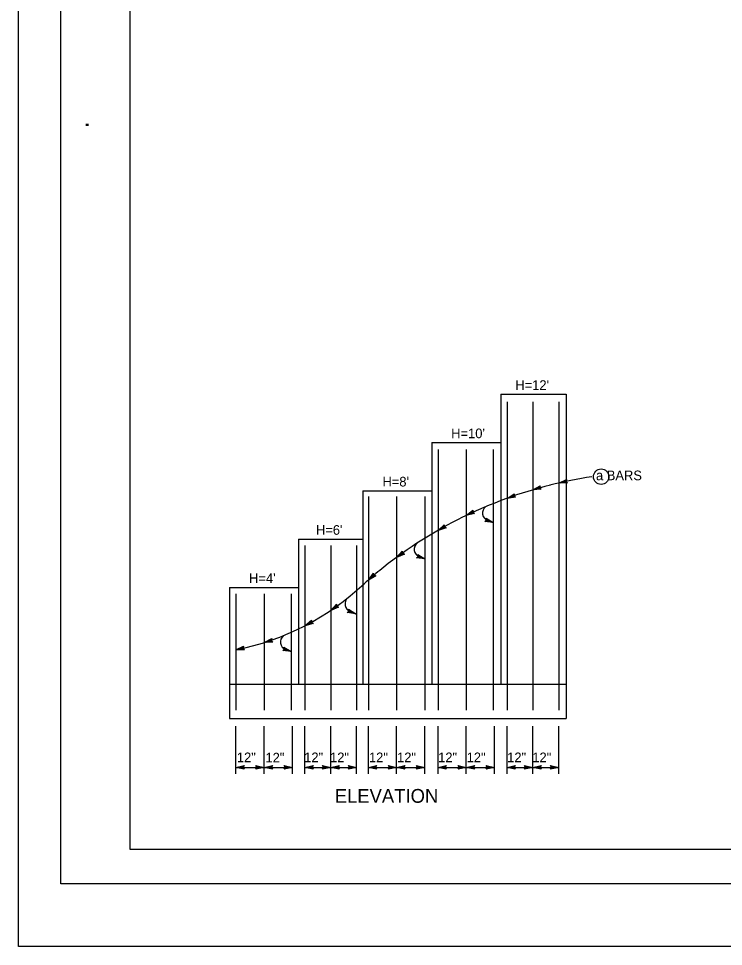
# Model space of a CAD drawing. Extents: x -894 to 866, y -476 to 714.
# Drawn here: x -894 to -383, y -476 to 196 of the extents above; entities that cross this region are included whole.
import ezdxf

# ---------------------------------------------------------------- set-up
doc = ezdxf.new("R2010")
doc.units = 0
doc.layers.add('10 Sheet Format', color=7, linetype='Continuous')
doc.layers.add('60 Nongeo Data', color=7, linetype='Continuous')

msp = doc.modelspace()

# ---------------------------------------------------------------- linework, layer by layer
at = {"layer": '10 Sheet Format'}
for p, q in [((-813.45, 643.96), (-813.45, -406.04)), ((-813.45, -406.04), (811.55, -406.04))]:
    msp.add_line(p, q, dxfattribs=at)
for points in [[(-894.04, 713.56), (865.96, 713.56), (865.96, -476.44), (-894.04, -476.44)], [(-863.43, 668.96), (836.57, 668.96), (836.57, -431.04), (-863.43, -431.04)], [(-863.43, 668.96), (836.57, 668.96), (836.57, -431.04), (-863.43, -431.04)]]:
    msp.add_lwpolyline(points, close=True, dxfattribs=at)
at = {"layer": '60 Nongeo Data'}
for p, q in [((-544.56, -76.23), (-497.06, -76.23)), ((-544.56, -76.23), (-544.56, -286.35)), ((-497.06, -76.23), (-497.06, -311.22)), ((-540, -81.65), (-540, -305.2)), ((-521.25, -81.65), (-521.25, -305.2)), ((-502.5, -81.65), (-502.5, -305.2)), ((-594.56, -111.22), (-544.56, -111.22)), ((-594.56, -111.22), (-594.56, -286.35)), ((-590, -116.29), (-590, -305.2)), ((-569.5, -116.29), (-569.5, -305.2)), ((-550, -116.29), (-550, -305.2)), ((-502.35, -140.65), (-496.86, -137.9)), ((-496.2, -140.49), (-502.35, -140.65)), ((-502.35, -140.65), (-502.35, -140.65)), ((-496.5, -140.19), (-501.01, -140.32)), ((-501, -140.31), (-497, -138.3)), ((-499.67, -139.98), (-497.08, -138.68)), ((-496.81, -139.9), (-499.67, -139.98)), ((-498.33, -139.64), (-497.22, -139.09)), ((-497.07, -139.61), (-498.33, -139.64)), ((-496.86, -137.9), (-497.31, -139.38)), ((-497.31, -139.38), (-496.2, -140.49)), ((-496.86, -137.9), (-496.86, -137.9)), ((-496.2, -140.49), (-496.2, -140.49)), ((-644.56, -146.22), (-594.56, -146.22)), ((-644.56, -146.22), (-644.56, -286.35)), ((-521.34, -145.57), (-516.01, -142.51)), ((-515.21, -145.06), (-521.34, -145.57)), ((-521.34, -145.57), (-521.34, -145.57)), ((-515.52, -144.78), (-520.02, -145.16)), ((-520.01, -145.15), (-516.13, -142.92)), ((-518.7, -144.75), (-516.19, -143.31)), ((-515.85, -144.51), (-518.7, -144.75)), ((-517.38, -144.34), (-516.31, -143.72)), ((-516.13, -144.23), (-517.38, -144.34)), ((-516.01, -142.51), (-516.37, -144.02)), ((-516.37, -144.02), (-515.21, -145.06)), ((-516.01, -142.51), (-516.01, -142.51)), ((-515.21, -145.06), (-515.21, -145.06)), ((-640.5, -150.29), (-640.5, -305.2)), ((-620, -150.29), (-620, -305.2)), ((-599.5, -150.29), (-599.5, -305.2)), ((-539.94, -151.68), (-534.8, -148.32)), ((-533.85, -150.82), (-539.94, -151.68)), ((-539.94, -151.68), (-539.94, -151.68)), ((-534.18, -150.56), (-538.65, -151.19)), ((-538.64, -151.19), (-534.89, -148.74)), ((-537.35, -150.71), (-534.93, -149.13)), ((-534.53, -150.31), (-537.35, -150.71)), ((-536.06, -150.22), (-535.02, -149.54)), ((-534.81, -150.04), (-536.06, -150.22)), ((-534.8, -148.32), (-535.07, -149.85)), ((-535.07, -149.85), (-533.85, -150.82)), ((-534.8, -148.32), (-534.8, -148.32)), ((-533.85, -150.82), (-533.85, -150.82)), ((-569.5, -164.06), (-564.73, -160.18)), ((-568.26, -163.43), (-564.78, -160.61)), ((-567.03, -162.82), (-564.78, -161)), ((-564.73, -160.18), (-564.85, -161.73)), ((-564.73, -160.18), (-564.73, -160.18)), ((-563.54, -162.57), (-569.5, -164.06)), ((-569.5, -164.06), (-569.5, -164.06)), ((-563.89, -162.35), (-568.27, -163.44)), ((-564.26, -162.13), (-567.03, -162.82)), ((-565.79, -162.2), (-564.83, -161.42)), ((-564.57, -161.9), (-565.79, -162.2)), ((-564.85, -161.73), (-563.54, -162.57)), ((-563.54, -162.57), (-563.54, -162.57)), ((-556.09, -168.49), (-554.89, -167.51)), ((-552.6, -168.34), (-555.47, -167.97)), ((-554.89, -167.51), (-555.19, -165.98)), ((-555.19, -165.98), (-555.19, -165.98)), ((-555.19, -165.98), (-550, -169.28)), ((-553.9, -167.87), (-555.12, -167.71)), ((-555.1, -166.39), (-551.3, -168.81)), ((-555.01, -166.81), (-552.6, -168.34)), ((-554.96, -167.19), (-553.9, -167.87)), ((-553.93, -167.86), (-550, -169.28)), ((-590.02, -174.95), (-585.53, -170.75)), ((-584.17, -173.04), (-590.02, -174.95)), ((-584.54, -172.85), (-588.83, -174.25)), ((-588.82, -174.24), (-585.55, -171.17)), ((-587.64, -173.54), (-585.53, -171.56)), ((-584.92, -172.66), (-587.64, -173.54)), ((-586.45, -172.84), (-585.55, -171.99)), ((-585.25, -172.45), (-586.45, -172.84)), ((-585.53, -170.75), (-585.54, -172.3)), ((-585.54, -172.3), (-584.17, -173.04)), ((-585.53, -170.75), (-585.53, -170.75)), ((-584.17, -173.04), (-584.17, -173.04)), ((-550, -169.28), (-556.09, -168.49)), ((-556.09, -168.49), (-556.09, -168.49)), ((-551.31, -168.81), (-555.75, -168.24)), ((-550, -169.28), (-550, -169.28)), ((-691.06, -181.22), (-644.56, -181.22)), ((-691.06, -181.22), (-691.06, -286.35)), ((-590.02, -174.95), (-590.02, -174.95)), ((-686.5, -185.82), (-686.5, -305.2)), ((-667.75, -185.82), (-667.75, -305.2)), ((-649, -185.82), (-649, -305.2)), ((-620.06, -194.49), (-615.96, -189.91)), ((-614.41, -192.08), (-620.06, -194.49)), ((-620.06, -194.49), (-620.06, -194.49)), ((-614.79, -191.92), (-618.94, -193.69)), ((-618.93, -193.68), (-615.95, -190.34)), ((-617.82, -192.88), (-615.89, -190.72)), ((-615.19, -191.76), (-617.82, -192.88)), ((-616.69, -192.07), (-615.87, -191.15)), ((-615.54, -191.58), (-616.69, -192.07)), ((-615.96, -189.91), (-615.96, -189.91)), ((-615.96, -189.91), (-615.84, -191.46)), ((-615.84, -191.46), (-614.41, -192.08)), ((-614.41, -192.08), (-614.41, -192.08)), ((-605.59, -194.79), (-604.39, -193.81)), ((-599.5, -195.57), (-605.59, -194.79)), ((-605.59, -194.79), (-605.59, -194.79)), ((-600.81, -195.11), (-605.25, -194.53)), ((-602.1, -194.63), (-604.97, -194.27)), ((-604.39, -193.81), (-604.69, -192.28)), ((-604.69, -192.28), (-604.69, -192.28)), ((-604.69, -192.28), (-599.5, -195.57)), ((-603.4, -194.16), (-604.62, -194.01)), ((-604.6, -192.69), (-600.8, -195.1)), ((-604.51, -193.1), (-602.1, -194.63)), ((-604.46, -193.49), (-603.4, -194.16)), ((-603.43, -194.15), (-599.5, -195.57)), ((-599.5, -195.57), (-599.5, -195.57)), ((-640.5, -210.85), (-636.84, -205.91)), ((-635.09, -207.92), (-640.5, -210.85)), ((-635.49, -207.79), (-639.46, -209.94)), ((-639.45, -209.93), (-636.79, -206.33)), ((-638.41, -209.04), (-636.69, -206.71)), ((-635.9, -207.68), (-638.41, -209.04)), ((-637.37, -208.13), (-636.63, -207.13)), ((-636.26, -207.53), (-637.37, -208.13)), ((-636.84, -205.91), (-636.84, -205.91)), ((-636.84, -205.91), (-636.57, -207.43)), ((-636.57, -207.43), (-635.09, -207.92)), ((-635.09, -207.92), (-635.09, -207.92)), ((-640.5, -210.85), (-640.5, -210.85)), ((-741.06, -216.22), (-691.06, -216.22)), ((-741.06, -216.22), (-741.06, -311.22)), ((-736.5, -220.82), (-736.5, -305.2)), ((-716, -220.82), (-716, -305.2)), ((-696.5, -220.82), (-696.5, -305.2)), ((-667.75, -232.91), (-663.53, -228.44)), ((-663.53, -228.44), (-663.53, -228.44)), ((-663.53, -228.44), (-663.45, -229.99)), ((-662.03, -230.65), (-667.75, -232.91)), ((-667.75, -232.91), (-667.75, -232.91)), ((-662.41, -230.47), (-666.61, -232.14)), ((-666.6, -232.13), (-663.53, -228.87)), ((-665.46, -231.36), (-663.48, -229.25)), ((-662.81, -230.31), (-665.46, -231.36)), ((-664.32, -230.58), (-663.47, -229.68)), ((-663.15, -230.12), (-664.32, -230.58)), ((-663.45, -229.99), (-662.03, -230.65)), ((-662.03, -230.65), (-662.03, -230.65)), ((-655.76, -234.5), (-654.55, -233.52)), ((-649.66, -235.29), (-655.76, -234.5)), ((-655.76, -234.5), (-655.76, -234.5)), ((-650.97, -234.82), (-655.41, -234.25)), ((-652.26, -234.35), (-655.13, -233.98)), ((-654.55, -233.52), (-654.85, -231.99)), ((-654.85, -231.99), (-654.85, -231.99)), ((-654.85, -231.99), (-649.66, -235.29)), ((-653.56, -233.88), (-654.79, -233.72)), ((-654.77, -232.4), (-650.96, -234.82)), ((-654.67, -232.82), (-652.26, -234.35)), ((-654.62, -233.2), (-653.56, -233.88)), ((-653.6, -233.87), (-649.66, -235.29)), ((-649.66, -235.29), (-649.66, -235.29)), ((-686.5, -244), (-681.8, -240.05)), ((-685.27, -243.36), (-681.84, -240.47)), ((-684.05, -242.73), (-681.83, -240.86)), ((-681.29, -241.99), (-684.05, -242.73)), ((-682.82, -242.09), (-681.88, -241.29)), ((-681.61, -241.76), (-682.82, -242.09)), ((-681.8, -240.05), (-681.89, -241.6)), ((-681.89, -241.6), (-680.56, -242.41)), ((-681.8, -240.05), (-681.8, -240.05)), ((-680.56, -242.41), (-686.5, -244)), ((-686.5, -244), (-686.5, -244)), ((-680.92, -242.2), (-685.27, -243.37)), ((-680.56, -242.41), (-680.56, -242.41)), ((-716, -256.16), (-710.55, -253.32)), ((-714.66, -255.79), (-710.68, -253.73)), ((-713.33, -255.44), (-710.76, -254.11)), ((-710.48, -255.32), (-713.33, -255.44)), ((-712, -255.09), (-710.9, -254.51)), ((-710.74, -255.03), (-712, -255.09)), ((-710.55, -253.32), (-710.98, -254.81)), ((-710.98, -254.81), (-709.86, -255.9)), ((-710.55, -253.32), (-710.55, -253.32)), ((-736.5, -261.37), (-730.92, -258.79)), ((-730.35, -261.39), (-736.5, -261.37)), ((-736.5, -261.37), (-736.5, -261.37)), ((-730.64, -261.09), (-735.15, -261.08)), ((-735.14, -261.07), (-731.08, -259.19)), ((-733.8, -260.78), (-731.17, -259.57)), ((-730.94, -260.79), (-733.8, -260.78)), ((-732.45, -260.49), (-731.33, -259.97)), ((-731.19, -260.49), (-732.45, -260.49)), ((-730.92, -258.79), (-731.42, -260.26)), ((-731.42, -260.26), (-730.35, -261.39)), ((-730.92, -258.79), (-730.92, -258.79)), ((-730.35, -261.39), (-730.35, -261.39)), ((-709.86, -255.9), (-716, -256.16)), ((-716, -256.16), (-716, -256.16)), ((-710.16, -255.61), (-714.67, -255.8)), ((-709.86, -255.9), (-709.86, -255.9)), ((-702.59, -261.96), (-701.39, -260.98)), ((-696.5, -262.74), (-702.59, -261.96)), ((-702.59, -261.96), (-702.59, -261.96)), ((-697.81, -262.28), (-702.25, -261.7)), ((-699.1, -261.8), (-701.97, -261.43)), ((-701.39, -260.98), (-701.69, -259.45)), ((-701.69, -259.45), (-701.69, -259.45)), ((-701.69, -259.45), (-696.5, -262.74)), ((-700.4, -261.33), (-701.62, -261.18)), ((-701.6, -259.86), (-697.8, -262.27)), ((-701.51, -260.27), (-699.1, -261.8)), ((-701.46, -260.66), (-700.4, -261.33)), ((-696.5, -262.74), (-696.5, -262.74)), ((-741.06, -286.35), (-497.06, -286.35)), ((-741.06, -311.22), (-497.06, -311.22)), ((-736.5, -351.32), (-736.5, -316.82)), ((-716, -351.26), (-716, -316.82)), ((-695.5, -351.26), (-695.5, -316.82)), ((-695.5, -338.62), (-695.5, -316.82)), ((-686.5, -351.32), (-686.5, -316.82)), ((-667.75, -351.26), (-667.75, -316.82)), ((-649, -351.26), (-649, -316.82)), ((-649, -338.62), (-649, -316.82)), ((-640.5, -351.32), (-640.5, -316.82)), ((-620, -351.26), (-620, -316.82)), ((-599.5, -351.26), (-599.5, -316.82)), ((-599.5, -338.62), (-599.5, -316.82)), ((-590, -351.32), (-590, -316.82)), ((-569.5, -351.26), (-569.5, -316.82)), ((-549, -351.26), (-549, -316.82)), ((-549, -338.62), (-549, -316.82)), ((-540, -351.32), (-540, -316.82)), ((-521.25, -351.26), (-521.25, -316.82)), ((-502.5, -351.26), (-502.5, -316.82)), ((-502.5, -338.62), (-502.5, -316.82)), ((-736.5, -346.66), (-730.5, -345.33)), ((-730.5, -348), (-736.5, -346.66)), ((-736.5, -346.66), (-736.5, -346.66)), ((-736.5, -346.66), (-716, -346.66)), ((-730.71, -347.65), (-735.12, -346.67)), ((-735.11, -346.66), (-730.73, -345.69)), ((-733.74, -346.67), (-730.91, -346.04)), ((-730.95, -347.29), (-733.74, -346.67)), ((-732.35, -346.67), (-731.15, -346.4)), ((-731.12, -346.94), (-732.35, -346.67)), ((-730.5, -345.33), (-731.3, -346.66)), ((-731.3, -346.66), (-730.5, -348)), ((-730.5, -345.33), (-730.5, -345.33)), ((-730.5, -348), (-730.5, -348)), ((-721.2, -346.66), (-722, -345.32)), ((-722, -345.32), (-722, -345.32)), ((-722, -345.32), (-716, -346.66)), ((-716, -346.66), (-722, -347.99)), ((-722, -347.99), (-721.2, -346.66)), ((-722, -347.99), (-722, -347.99)), ((-721.78, -345.68), (-717.38, -346.66)), ((-717.39, -346.67), (-721.76, -347.64)), ((-718.76, -346.66), (-721.59, -347.29)), ((-721.55, -346.04), (-718.76, -346.66)), ((-721.37, -346.39), (-720.14, -346.66)), ((-720.14, -346.66), (-721.35, -346.93)), ((-716, -346.66), (-710, -345.33)), ((-710, -348), (-716, -346.66)), ((-716, -346.66), (-716, -346.66)), ((-716, -346.66), (-716, -346.66)), ((-716, -346.66), (-695.5, -346.66)), ((-710.21, -347.65), (-714.62, -346.67)), ((-714.61, -346.66), (-710.23, -345.69)), ((-713.24, -346.67), (-710.41, -346.04)), ((-710.45, -347.29), (-713.24, -346.67)), ((-711.85, -346.67), (-710.64, -346.4)), ((-710.62, -346.94), (-711.85, -346.67)), ((-710, -345.33), (-710.8, -346.66)), ((-710.8, -346.66), (-710, -348)), ((-710, -345.33), (-710, -345.33)), ((-710, -348), (-710, -348)), ((-700.7, -346.66), (-701.5, -345.32)), ((-701.5, -345.32), (-701.5, -345.32)), ((-701.5, -345.32), (-695.5, -346.66)), ((-695.5, -346.66), (-701.5, -347.99)), ((-701.5, -347.99), (-700.7, -346.66)), ((-701.5, -347.99), (-701.5, -347.99)), ((-701.28, -345.68), (-696.88, -346.66)), ((-696.89, -346.67), (-701.26, -347.64)), ((-698.26, -346.66), (-701.09, -347.29)), ((-701.05, -346.04), (-698.26, -346.66)), ((-700.87, -346.39), (-699.64, -346.66)), ((-699.64, -346.66), (-700.85, -346.93)), ((-695.5, -346.66), (-695.5, -346.66)), ((-686.5, -346.66), (-680.5, -345.33)), ((-680.5, -348), (-686.5, -346.66)), ((-686.5, -346.66), (-686.5, -346.66)), ((-686.5, -346.66), (-667.75, -346.66)), ((-680.71, -347.65), (-685.12, -346.67)), ((-685.11, -346.66), (-680.73, -345.69)), ((-683.74, -346.67), (-680.91, -346.04)), ((-680.95, -347.29), (-683.74, -346.67)), ((-682.35, -346.67), (-681.15, -346.4)), ((-681.12, -346.94), (-682.35, -346.67)), ((-680.5, -345.33), (-681.3, -346.66)), ((-681.3, -346.66), (-680.5, -348)), ((-680.5, -345.33), (-680.5, -345.33)), ((-680.5, -348), (-680.5, -348)), ((-672.95, -346.66), (-673.75, -345.32)), ((-673.75, -345.32), (-673.75, -345.32)), ((-673.75, -345.32), (-667.75, -346.66)), ((-667.75, -346.66), (-673.75, -347.99)), ((-673.75, -347.99), (-672.95, -346.66)), ((-673.75, -347.99), (-673.75, -347.99)), ((-673.53, -345.68), (-669.13, -346.66)), ((-669.14, -346.67), (-673.51, -347.64)), ((-670.51, -346.66), (-673.34, -347.29)), ((-673.3, -346.04), (-670.51, -346.66)), ((-673.12, -346.39), (-671.89, -346.66)), ((-671.89, -346.66), (-673.1, -346.93)), ((-667.75, -346.66), (-661.75, -345.33)), ((-661.75, -348), (-667.75, -346.66)), ((-667.75, -346.66), (-667.75, -346.66)), ((-667.75, -346.66), (-667.75, -346.66)), ((-667.75, -346.66), (-649, -346.66)), ((-661.96, -347.65), (-666.37, -346.67)), ((-666.36, -346.66), (-661.98, -345.69)), ((-664.99, -346.67), (-662.16, -346.04)), ((-662.2, -347.29), (-664.99, -346.67)), ((-663.6, -346.67), (-662.39, -346.4)), ((-662.37, -346.94), (-663.6, -346.67)), ((-661.75, -345.33), (-662.55, -346.66)), ((-662.55, -346.66), (-661.75, -348)), ((-661.75, -345.33), (-661.75, -345.33)), ((-661.75, -348), (-661.75, -348)), ((-654.2, -346.66), (-655, -345.32)), ((-655, -345.32), (-655, -345.32)), ((-655, -345.32), (-649, -346.66)), ((-649, -346.66), (-655, -347.99)), ((-655, -347.99), (-654.2, -346.66)), ((-655, -347.99), (-655, -347.99)), ((-654.78, -345.68), (-650.38, -346.66)), ((-650.39, -346.67), (-654.76, -347.64)), ((-651.76, -346.66), (-654.59, -347.29)), ((-654.55, -346.04), (-651.76, -346.66)), ((-654.37, -346.39), (-653.14, -346.66)), ((-653.14, -346.66), (-654.35, -346.93)), ((-649, -346.66), (-649, -346.66)), ((-640.5, -346.66), (-634.5, -345.33)), ((-634.5, -348), (-640.5, -346.66)), ((-640.5, -346.66), (-640.5, -346.66)), ((-640.5, -346.66), (-620, -346.66)), ((-634.71, -347.65), (-639.12, -346.67)), ((-639.11, -346.66), (-634.73, -345.69)), ((-637.74, -346.67), (-634.91, -346.04)), ((-634.95, -347.29), (-637.74, -346.67)), ((-636.35, -346.67), (-635.15, -346.4)), ((-635.12, -346.94), (-636.35, -346.67)), ((-634.5, -345.33), (-635.3, -346.66)), ((-635.3, -346.66), (-634.5, -348)), ((-634.5, -345.33), (-634.5, -345.33)), ((-634.5, -348), (-634.5, -348)), ((-625.2, -346.66), (-626, -345.32)), ((-626, -345.32), (-626, -345.32)), ((-626, -345.32), (-620, -346.66)), ((-620, -346.66), (-626, -347.99)), ((-626, -347.99), (-625.2, -346.66)), ((-626, -347.99), (-626, -347.99)), ((-625.78, -345.68), (-621.38, -346.66)), ((-621.39, -346.67), (-625.76, -347.64)), ((-622.76, -346.66), (-625.59, -347.29)), ((-625.55, -346.04), (-622.76, -346.66)), ((-625.37, -346.39), (-624.14, -346.66)), ((-624.14, -346.66), (-625.35, -346.93)), ((-620, -346.66), (-614, -345.33)), ((-614, -348), (-620, -346.66)), ((-620, -346.66), (-620, -346.66)), ((-620, -346.66), (-620, -346.66)), ((-620, -346.66), (-599.5, -346.66)), ((-614.21, -347.65), (-618.62, -346.67)), ((-618.61, -346.66), (-614.23, -345.69)), ((-617.23, -346.67), (-614.41, -346.04)), ((-614.45, -347.29), (-617.23, -346.67)), ((-615.85, -346.67), (-614.64, -346.4)), ((-614.62, -346.94), (-615.85, -346.67)), ((-614, -345.33), (-614.8, -346.66)), ((-614.8, -346.66), (-614, -348)), ((-614, -345.33), (-614, -345.33)), ((-614, -348), (-614, -348)), ((-604.7, -346.66), (-605.5, -345.32)), ((-605.5, -345.32), (-605.5, -345.32)), ((-605.5, -345.32), (-599.5, -346.66)), ((-599.5, -346.66), (-605.5, -347.99)), ((-605.5, -347.99), (-604.7, -346.66)), ((-605.5, -347.99), (-605.5, -347.99)), ((-605.28, -345.68), (-600.88, -346.66)), ((-600.89, -346.67), (-605.26, -347.64)), ((-602.26, -346.66), (-605.09, -347.29)), ((-605.05, -346.04), (-602.26, -346.66)), ((-604.87, -346.39), (-603.64, -346.66)), ((-603.64, -346.66), (-604.85, -346.93)), ((-599.5, -346.66), (-599.5, -346.66)), ((-590, -346.66), (-584, -345.33)), ((-584, -348), (-590, -346.66)), ((-590, -346.66), (-590, -346.66)), ((-590, -346.66), (-569.5, -346.66)), ((-584.21, -347.65), (-588.62, -346.67)), ((-588.61, -346.66), (-584.23, -345.69)), ((-587.24, -346.67), (-584.41, -346.04)), ((-584.45, -347.29), (-587.24, -346.67)), ((-585.85, -346.67), (-584.65, -346.4)), ((-584.62, -346.94), (-585.85, -346.67)), ((-584, -345.33), (-584.8, -346.66)), ((-584.8, -346.66), (-584, -348)), ((-584, -345.33), (-584, -345.33)), ((-584, -348), (-584, -348)), ((-574.7, -346.66), (-575.5, -345.32)), ((-575.5, -345.32), (-575.5, -345.32)), ((-575.5, -345.32), (-569.5, -346.66)), ((-569.5, -346.66), (-575.5, -347.99)), ((-575.5, -347.99), (-574.7, -346.66)), ((-575.5, -347.99), (-575.5, -347.99)), ((-575.28, -345.68), (-570.88, -346.66)), ((-570.89, -346.67), (-575.26, -347.64)), ((-572.26, -346.66), (-575.09, -347.29)), ((-575.05, -346.04), (-572.26, -346.66)), ((-574.87, -346.39), (-573.64, -346.66)), ((-573.64, -346.66), (-574.85, -346.93)), ((-569.5, -346.66), (-563.5, -345.33)), ((-563.5, -348), (-569.5, -346.66)), ((-569.5, -346.66), (-569.5, -346.66)), ((-569.5, -346.66), (-569.5, -346.66)), ((-569.5, -346.66), (-549, -346.66)), ((-563.71, -347.65), (-568.12, -346.67)), ((-568.11, -346.66), (-563.73, -345.69)), ((-566.74, -346.67), (-563.91, -346.04)), ((-563.95, -347.29), (-566.74, -346.67)), ((-565.35, -346.67), (-564.14, -346.4)), ((-564.12, -346.94), (-565.35, -346.67)), ((-563.5, -345.33), (-564.3, -346.66)), ((-564.3, -346.66), (-563.5, -348)), ((-563.5, -345.33), (-563.5, -345.33)), ((-563.5, -348), (-563.5, -348)), ((-554.2, -346.66), (-555, -345.32)), ((-555, -345.32), (-555, -345.32)), ((-555, -345.32), (-549, -346.66)), ((-549, -346.66), (-555, -347.99)), ((-555, -347.99), (-554.2, -346.66)), ((-555, -347.99), (-555, -347.99)), ((-554.78, -345.68), (-550.38, -346.66)), ((-550.39, -346.67), (-554.76, -347.64)), ((-551.76, -346.66), (-554.59, -347.29)), ((-554.55, -346.04), (-551.76, -346.66)), ((-554.37, -346.39), (-553.14, -346.66)), ((-553.14, -346.66), (-554.35, -346.93)), ((-549, -346.66), (-549, -346.66)), ((-540, -346.66), (-534, -345.33)), ((-534, -348), (-540, -346.66)), ((-540, -346.66), (-540, -346.66)), ((-540, -346.66), (-521.25, -346.66)), ((-534.21, -347.65), (-538.62, -346.67)), ((-538.61, -346.66), (-534.23, -345.69)), ((-537.24, -346.67), (-534.41, -346.04)), ((-534.45, -347.29), (-537.24, -346.67)), ((-535.85, -346.67), (-534.65, -346.4)), ((-534.62, -346.94), (-535.85, -346.67)), ((-534, -345.33), (-534.8, -346.66)), ((-534.8, -346.66), (-534, -348)), ((-534, -345.33), (-534, -345.33)), ((-534, -348), (-534, -348)), ((-526.45, -346.66), (-527.25, -345.32)), ((-527.25, -345.32), (-527.25, -345.32)), ((-527.25, -345.32), (-521.25, -346.66)), ((-521.25, -346.66), (-527.25, -347.99)), ((-527.25, -347.99), (-526.45, -346.66)), ((-527.25, -347.99), (-527.25, -347.99)), ((-527.03, -345.68), (-522.63, -346.66)), ((-522.64, -346.67), (-527.01, -347.64)), ((-524.01, -346.66), (-526.84, -347.29)), ((-526.8, -346.04), (-524.01, -346.66)), ((-526.62, -346.39), (-525.39, -346.66)), ((-525.39, -346.66), (-526.6, -346.93)), ((-521.25, -346.66), (-515.25, -345.33)), ((-515.25, -348), (-521.25, -346.66)), ((-521.25, -346.66), (-521.25, -346.66)), ((-521.25, -346.66), (-521.25, -346.66)), ((-521.25, -346.66), (-502.5, -346.66)), ((-515.46, -347.65), (-519.87, -346.67)), ((-519.86, -346.66), (-515.48, -345.69)), ((-518.49, -346.67), (-515.66, -346.04)), ((-515.7, -347.29), (-518.49, -346.67)), ((-517.1, -346.67), (-515.89, -346.4)), ((-515.87, -346.94), (-517.1, -346.67)), ((-515.25, -345.33), (-516.05, -346.66)), ((-516.05, -346.66), (-515.25, -348)), ((-515.25, -345.33), (-515.25, -345.33)), ((-515.25, -348), (-515.25, -348)), ((-507.7, -346.66), (-508.5, -345.32)), ((-508.5, -345.32), (-508.5, -345.32)), ((-508.5, -345.32), (-502.5, -346.66)), ((-502.5, -346.66), (-508.5, -347.99)), ((-508.5, -347.99), (-507.7, -346.66)), ((-508.5, -347.99), (-508.5, -347.99)), ((-508.28, -345.68), (-503.88, -346.66)), ((-503.89, -346.67), (-508.26, -347.64)), ((-505.26, -346.66), (-508.09, -347.29)), ((-508.05, -346.04), (-505.26, -346.66)), ((-507.87, -346.39), (-506.64, -346.66)), ((-506.64, -346.66), (-507.85, -346.93)), ((-502.5, -346.66), (-502.5, -346.66))]:
    msp.add_line(p, q, dxfattribs=at)
msp.add_circle((-471.78, -135.98), 5.6, dxfattribs=at)
for centre, radius, start, end in [((-431.07, -451.57), 319.08, 98.53639, 104.13617), ((-431.07, -451.57), 319.08, 104.05352, 128.43097), ((-551.88, -162.35), 5.88, 127.58968, 249.52723), ((-601.38, -188.64), 5.88, 127.58968, 249.52723), ((-341.39, -559.5), 459.37, 128.82671, 130.62647), ((-772.38, -77.45), 187.39, 281.03804, 313.40777), ((-431.07, -451.57), 319.08, 131.01011, 131.76598), ((-651.54, -228.36), 5.88, 127.58968, 249.52723), ((-698.38, -255.81), 5.88, 127.58968, 249.52723)]:
    msp.add_arc(centre, radius, start, end, dxfattribs=at)

# ---------------------------------------------------------------- texts
at = {"layer": '10 Sheet Format'}
msp.add_text('.', height=13.78, rotation=270, dxfattribs=at).set_placement((-845.33, 121.67))
at = {"layer": '60 Nongeo Data'}
for s, height, p in [("H=12'", 7, (-533.99, -73.07)), ("H=10'", 7, (-580.45, -108.07)), ('a BARS', 7, (-475.5, -138.54)), ("H=8'", 7, (-630.29, -143.07)), ("H=6'", 7, (-678.49, -178.07)), ("H=4'", 7, (-726.96, -213.07)), ('12"', 7, (-735.82, -342.91)), ('12"', 7, (-715.08, -343.11)), ('12"', 7, (-687.02, -342.91)), ('12"', 7, (-668.26, -342.91)), ('12"', 7, (-640.08, -342.91)), ('12"', 7, (-619.69, -342.91)), ('12"', 7, (-589.92, -342.91)), ('12"', 7, (-569.29, -342.91)), ('12"', 7, (-539.89, -342.91)), ('12"', 7, (-521.67, -342.91)), ('ELEVATION', 10, (-664.89, -372.32))]:
    msp.add_text(s, height=height, dxfattribs=at).set_placement(p)

doc.saveas('drawing.dxf')
